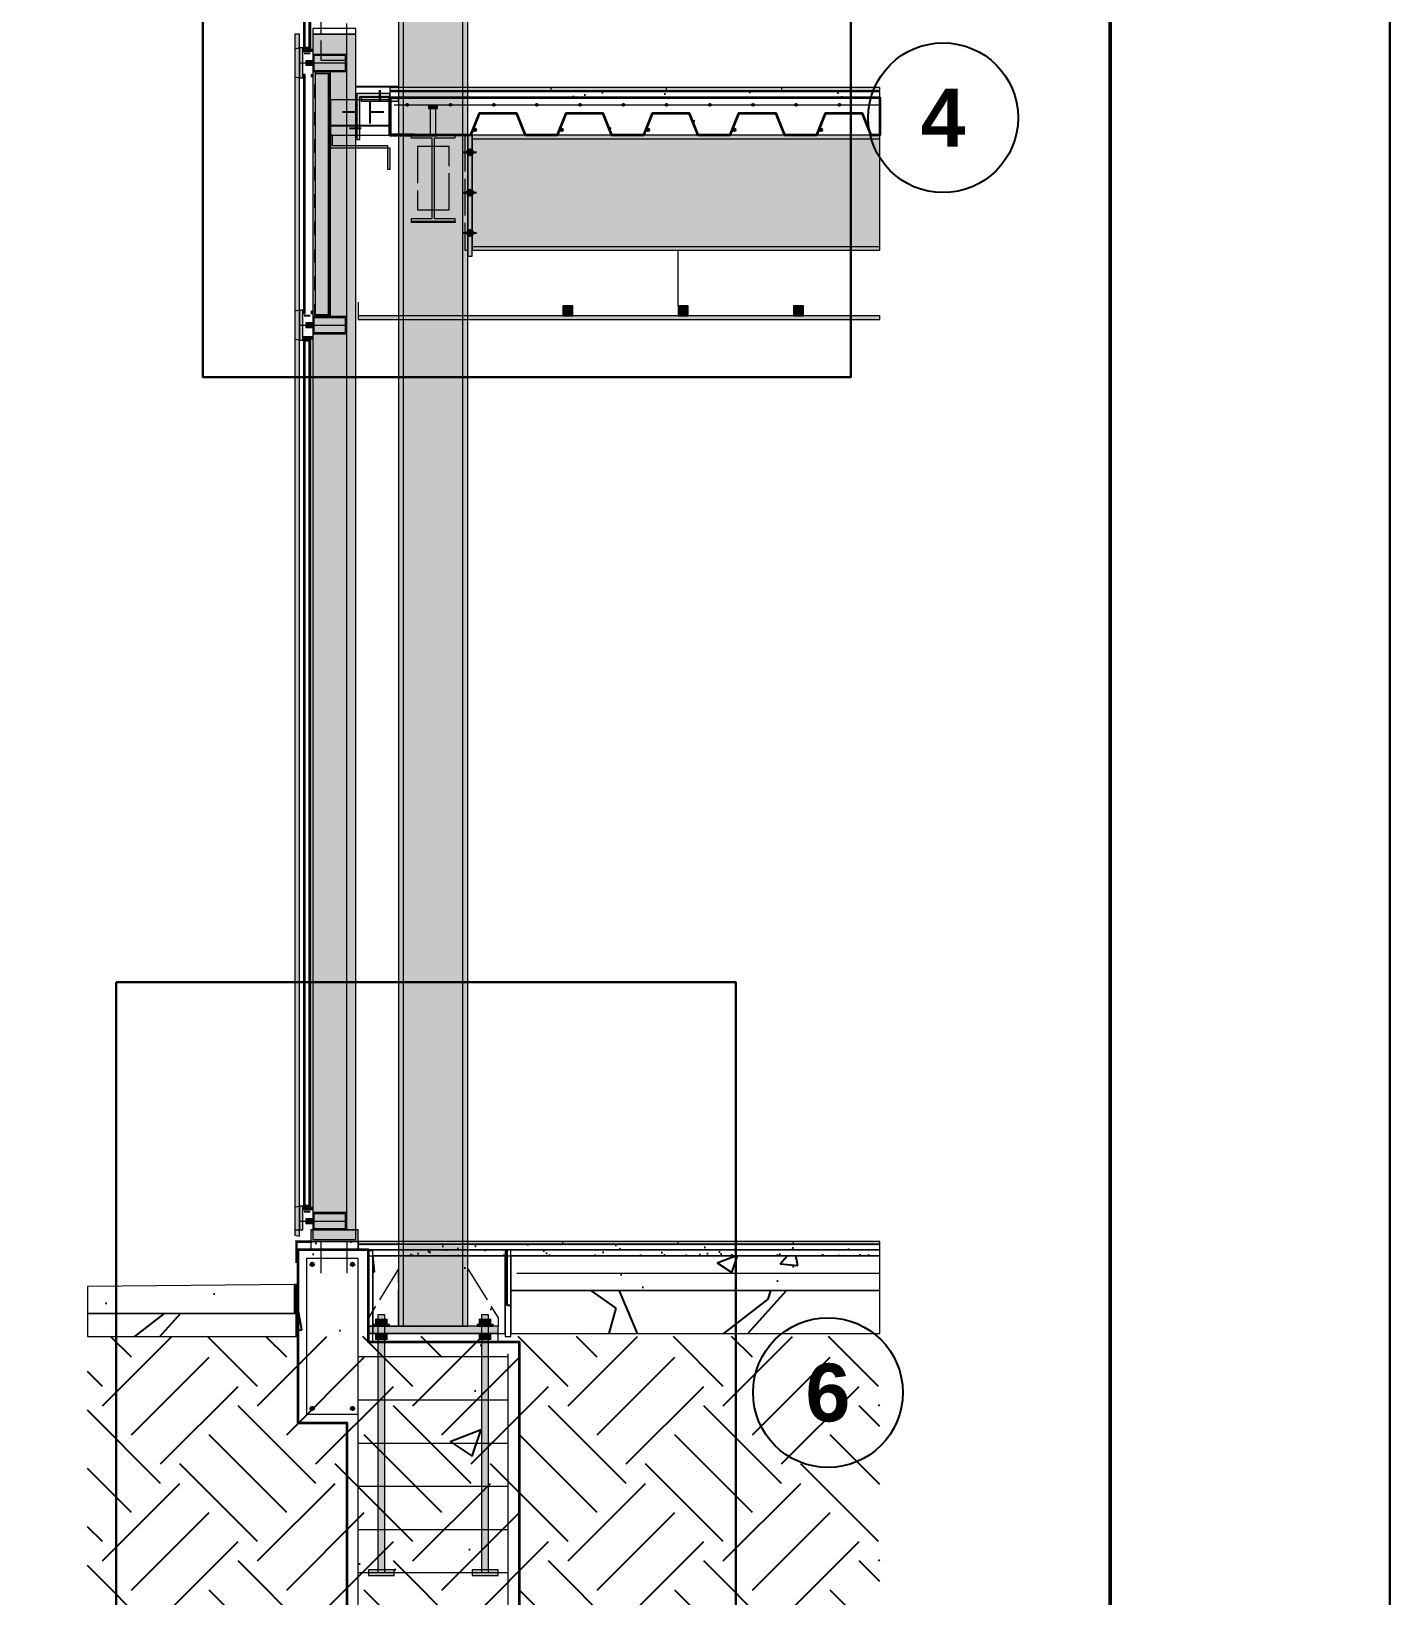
# Model space of a CAD drawing. Header units: millimetres. Extents: x 6 to 4194, y 6 to 5934.
# Drawn here: x 3251 to 4194, y 1094 to 2180 of the extents above; entities that cross this region are included whole.
import ezdxf
from ezdxf.enums import TextEntityAlignment as Align

# ---------------------------------------------------------------- set-up
doc = ezdxf.new("R2010")
doc.units = ezdxf.units.MM
doc.header["$LTSCALE"] = 20
doc.linetypes.add('DASHED', pattern=[1.524, 1.27, -0.254])
for name, color, linetype in [('A-ACERO', 250, 'Continuous'), ('A-ACERO-CORTADO', 250, 'Continuous'), ('A-ACERO-VISTA', 8, 'Continuous'), ('A-AISLACION-EPS', 50, 'Continuous'), ('A-AISLACION-LANA', 40, 'Continuous'), ('A-ALUMINIO', 253, 'Continuous'), ('A-ARMADURAS', 14, 'Continuous'), ('A-BARRERAS-MEMBRANAS', 7, 'Continuous'), ('A-CHAPA-GALVANIZADA', 253, 'Continuous'), ('A-CONTORNOS', 7, 'Continuous'), ('A-GROUT', 251, 'Continuous'), ('A-HORMIGON-INSITU', 33, 'Continuous'), ('A-HORMIGON-SIMPLE', 9, 'Continuous'), ('A-MORTERO-CARPETAS', 252, 'Continuous'), ('A-NEOPRENO-SELLADORES', 7, 'Continuous'), ('A-PROYECCION-OCULTO', 8, 'DASHED'), ('A-SELLADOR-INTUMESCENTE', 1, 'Continuous'), ('A-SOLADOS', 31, 'Continuous'), ('A-TERRENO', 32, 'Continuous'), ('A-TOSCA', 42, 'Continuous'), ('A-VIDRIO', 4, 'Continuous'), ('A-VISTA', 8, 'Continuous'), ('X-MARCO', 7, 'Continuous'), ('X-REFERENCIAS', 1, 'Continuous')]:
    doc.layers.add(name, color=color, linetype=linetype)
doc.styles.add('ARIAL-B', font='arialbd.ttf')

msp = doc.modelspace()

# ---------------------------------------------------------------- hatches: boundary and pattern name
at = {"layer": 'A-ACERO', "true_color": 0x333333}
h = msp.add_hatch(color=250, dxfattribs=at)
h.dxf.hatch_style = 1
h.paths.add_polyline_path([(3440.4, 2164), (3444.8, 2164), (3444.8, 2165.2), (3440.4, 2165.2)])
at = {"layer": 'A-ACERO', "true_color": 0x3b3b3b}
h = msp.add_hatch(color=250, dxfattribs=at)
h.dxf.hatch_style = 1
h.paths.add_polyline_path([(3448, 1982), (3458.6, 1982), (3458.6, 2152), (3448, 2152), (3448, 2150.8), (3457.4, 2150.8), (3457.4, 1983.2), (3448, 1983.2)])
h = msp.add_hatch(color=250, dxfattribs=at)
h.dxf.hatch_style = 1
h.paths.add_polyline_path([(3477, 2104.8), (3479, 2104.8), (3479, 2134.8), (3500, 2134.8), (3500, 2136.8), (3477, 2136.8)])
at = {"layer": 'A-ACERO', "true_color": 0x333333}
h = msp.add_hatch(color=250, dxfattribs=at)
h.dxf.hatch_style = 1
h.paths.add_polyline_path([(3440.4, 1982), (3444.8, 1982), (3444.8, 1983.2), (3440.4, 1983.2)])
h = msp.add_hatch(color=250, dxfattribs=at)
h.dxf.hatch_style = 1
h.paths.add_polyline_path([(3440.4, 1360), (3444.8, 1360), (3444.8, 1361.2), (3440.4, 1361.2)])
at = {"layer": 'A-ACERO-CORTADO', "true_color": 0x4d545c}
h = msp.add_hatch(color=251, dxfattribs=at)
h.dxf.hatch_style = 1
h.paths.add_polyline_path([(3480, 2131.6), (3506, 2131.6), (3506, 2134), (3480, 2134)])
h = msp.add_hatch(color=251, dxfattribs=at)
h.dxf.hatch_style = 1
h.paths.add_polyline_path([(3526.8, 2126.4), (3533, 2126.4), (3533, 2128), (3526.8, 2128)])
h = msp.add_hatch(color=251, dxfattribs=at)
h.dxf.hatch_style = 1
h.paths.add_polyline_path([(3528, 2108), (3531.8, 2108), (3531.8, 2128), (3528, 2128)])
h = msp.add_hatch(color=251, dxfattribs=at)
h.dxf.hatch_style = 1
h.paths.add_polyline_path([(3515, 2108), (3545, 2108), (3545, 2105.9), (3530.7, 2105.9), (3530.7, 2050.1), (3545, 2050.1), (3545, 2048), (3515, 2048), (3515, 2050.1), (3529.3, 2050.1), (3529.3, 2105.9), (3515, 2105.9)])
h = msp.add_hatch(color=251, dxfattribs=at)
h.dxf.hatch_style = 1
h.paths.add_polyline_path([(3488.4, 1281), (3499.6, 1281), (3499.6, 1282.2), (3488.4, 1282.2)])
h = msp.add_hatch(color=251, dxfattribs=at)
h.dxf.hatch_style = 1
h.paths.add_polyline_path([(3491.6, 1110), (3496.4, 1110), (3496.4, 1289), (3491.6, 1289)])
h = msp.add_hatch(color=251, dxfattribs=at)
h.dxf.hatch_style = 1
h.paths.add_polyline_path([(3560.4, 1281), (3571.6, 1281), (3571.6, 1282.2), (3560.4, 1282.2)])
h = msp.add_hatch(color=251, dxfattribs=at)
h.dxf.hatch_style = 1
h.paths.add_polyline_path([(3563.6, 1110), (3568.4, 1110), (3568.4, 1289), (3563.6, 1289)])
h = msp.add_hatch(color=251, dxfattribs=at)
h.dxf.hatch_style = 1
h.paths.add_polyline_path([(3485, 1276), (3575, 1276), (3575, 1281), (3485, 1281)])
h = msp.add_hatch(color=251, dxfattribs=at)
h.dxf.hatch_style = 1
h.paths.add_polyline_path([(3485, 1108), (3503, 1108), (3503, 1112), (3485, 1112)])
h = msp.add_hatch(color=251, dxfattribs=at)
h.dxf.hatch_style = 1
h.paths.add_polyline_path([(3557, 1108), (3575, 1108), (3575, 1112), (3557, 1112)])
at = {"layer": 'A-ACERO-VISTA', "true_color": 0xdfe3e7}
h = msp.add_hatch(color=254, dxfattribs=at)
h.dxf.hatch_style = 1
h.paths.add_polyline_path([(3506, 1281), (3554, 1281), (3554, 2911), (3506, 2911)])
h = msp.add_hatch(color=254, dxfattribs=at)
h.dxf.hatch_style = 1
h.paths.add_polyline_path([(3554, 2024), (3557, 2024), (3557, 2108), (3554, 2108)])
h = msp.add_hatch(color=254, dxfattribs=at)
h.dxf.hatch_style = 1
h.paths.add_polyline_path([(3557, 2028), (3840, 2028), (3840, 2108), (3557, 2108)])
at = {"layer": 'A-AISLACION-EPS'}
h = msp.add_hatch(dxfattribs=at)
h.set_pattern_fill('ZIGZAG', color=256, scale=6, angle=90)
h.paths.add_polyline_path([(3485, 1270), (3488, 1270), (3488, 1334), (3485, 1334)])
h = msp.add_hatch(dxfattribs=at)
h.set_pattern_fill('ZIGZAG', color=256, scale=6, angle=90)
h.paths.add_polyline_path([(3580, 1274), (3584, 1274), (3584, 1334), (3580, 1334)])
h = msp.add_hatch(dxfattribs=at)
h.set_pattern_fill('ZIGZAG', color=256, scale=6, angle=90)
h.paths.add_polyline_path([(3433.6, 1290), (3435.2, 1290), (3435.2, 1310), (3433.6, 1310)])
at = {"layer": 'A-AISLACION-LANA'}
h = msp.add_hatch(dxfattribs=at)
h.set_pattern_fill('INSUL', color=256, scale=3, angle=90)
h.paths.add_polyline_path([(3448, 1983.2), (3458, 1983.2), (3458, 2150.8), (3448, 2150.8)])
h = msp.add_hatch(dxfattribs=at)
h.set_pattern_fill('INSUL', color=256, scale=3)
h.paths.add_polyline_path([(3458.6, 2108), (3500, 2108), (3500, 2132.4), (3458.6, 2132.4)])
at = {"layer": 'A-ALUMINIO', "true_color": 0xb9c0c6}
h = msp.add_hatch(color=9, dxfattribs=at)
h.dxf.hatch_style = 1
h.paths.add_polyline_path([(3434, 2148.4), (3437.2, 2147.6), (3437.2, 2168.4), (3434, 2167.6)])
at = {"layer": 'A-ALUMINIO', "true_color": 0x9aa3ab}
h = msp.add_hatch(color=253, dxfattribs=at)
h.dxf.hatch_style = 1
h.paths.add_polyline_path([(3437.2, 2147.6), (3439.6, 2147.6), (3439.6, 2168.4), (3437.2, 2168.4)])
h = msp.add_hatch(color=253, dxfattribs=at)
h.dxf.hatch_style = 1
h.paths.add_polyline_path([(3441.2, 2166), (3443.6, 2166), (3443.6, 2168.8), (3441.2, 2168.8)])
h = msp.add_hatch(color=253, dxfattribs=at)
h.dxf.hatch_style = 1
h.paths.add_polyline_path([(3446.4, 2152), (3470, 2152), (3470, 2164), (3446.4, 2164)])
h = msp.add_hatch(color=253, dxfattribs=at)
h.dxf.hatch_style = 1
h.paths.add_polyline_path([(3441.6, 2156.4), (3446.4, 2156.4), (3446.4, 2159.6), (3441.6, 2159.6)])
h = msp.add_hatch(color=253, dxfattribs=at)
h.dxf.hatch_style = 1
h.paths.add_polyline_path([(3620, 1982.5), (3627, 1982.5), (3627, 1989.4), (3620, 1989.4)])
h = msp.add_hatch(color=253, dxfattribs=at)
h.dxf.hatch_style = 1
h.paths.add_polyline_path([(3700, 1982.5), (3707, 1982.5), (3707, 1989.4), (3700, 1989.4)])
h = msp.add_hatch(color=253, dxfattribs=at)
h.dxf.hatch_style = 1
h.paths.add_polyline_path([(3780, 1982.5), (3787, 1982.5), (3787, 1989.4), (3780, 1989.4)])
at = {"layer": 'A-ALUMINIO', "true_color": 0xb9c0c6}
h = msp.add_hatch(color=9, dxfattribs=at)
h.dxf.hatch_style = 1
h.paths.add_polyline_path([(3434, 1966.4), (3437.2, 1965.6), (3437.2, 1986.4), (3434, 1985.6)])
at = {"layer": 'A-ALUMINIO', "true_color": 0x9aa3ab}
h = msp.add_hatch(color=253, dxfattribs=at)
h.dxf.hatch_style = 1
h.paths.add_polyline_path([(3437.2, 1965.6), (3439.6, 1965.6), (3439.6, 1986.4), (3437.2, 1986.4)])
h = msp.add_hatch(color=253, dxfattribs=at)
h.dxf.hatch_style = 1
h.paths.add_polyline_path([(3441.6, 1974.4), (3446.4, 1974.4), (3446.4, 1977.6), (3441.6, 1977.6)])
h = msp.add_hatch(color=253, dxfattribs=at)
h.dxf.hatch_style = 1
h.paths.add_polyline_path([(3446.4, 1970), (3470, 1970), (3470, 1982), (3446.4, 1982)])
h = msp.add_hatch(color=253, dxfattribs=at)
h.dxf.hatch_style = 1
h.paths.add_polyline_path([(3441.2, 1965.2), (3443.6, 1965.2), (3443.6, 1968), (3441.2, 1968)])
at = {"layer": 'A-ALUMINIO', "true_color": 0xb9c0c6}
h = msp.add_hatch(color=9, dxfattribs=at)
h.dxf.hatch_style = 1
h.paths.add_polyline_path([(3434, 1344.4), (3437.2, 1343.6), (3437.2, 1364.4), (3434, 1363.6)])
at = {"layer": 'A-ALUMINIO', "true_color": 0x9aa3ab}
h = msp.add_hatch(color=253, dxfattribs=at)
h.dxf.hatch_style = 1
h.paths.add_polyline_path([(3437.2, 1348), (3439.6, 1348), (3439.6, 1364.4), (3437.2, 1364.4)])
h = msp.add_hatch(color=253, dxfattribs=at)
h.dxf.hatch_style = 1
h.paths.add_polyline_path([(3441.2, 1362), (3443.6, 1362), (3443.6, 1364.8), (3441.2, 1364.8)])
h = msp.add_hatch(color=253, dxfattribs=at)
h.dxf.hatch_style = 1
h.paths.add_polyline_path([(3446.4, 1348), (3470, 1348), (3470, 1360), (3446.4, 1360)])
h = msp.add_hatch(color=253, dxfattribs=at)
h.dxf.hatch_style = 1
h.paths.add_polyline_path([(3441.6, 1352.4), (3446.4, 1352.4), (3446.4, 1355.6), (3441.6, 1355.6)])
h = msp.add_hatch(color=253, dxfattribs=at)
h.dxf.hatch_style = 1
h.paths.add_polyline_path([(3445, 1340), (3478, 1340), (3478, 1348), (3445, 1348)])
at = {"layer": 'A-ARMADURAS'}
h = msp.add_hatch(color=256, dxfattribs=at)
h.dxf.hatch_style = 1
h.paths.add_polyline_path([(3512.7, 2129), (3512.6, 2129.2), (3512.6, 2129.4), (3512.4, 2129.6), (3512.2, 2129.6), (3512, 2129.7), (3511.8, 2129.6), (3511.6, 2129.6), (3511.4, 2129.4), (3511.4, 2129.2), (3511.3, 2129), (3511.4, 2128.8), (3511.4, 2128.6), (3511.6, 2128.4), (3511.8, 2128.4), (3512, 2128.3), (3512.2, 2128.4), (3512.4, 2128.4), (3512.6, 2128.6), (3512.6, 2128.8)])
h = msp.add_hatch(color=256, dxfattribs=at)
h.dxf.hatch_style = 1
h.paths.add_polyline_path([(3542.7, 2129), (3542.6, 2129.2), (3542.6, 2129.4), (3542.4, 2129.6), (3542.2, 2129.6), (3542, 2129.7), (3541.8, 2129.6), (3541.6, 2129.6), (3541.4, 2129.4), (3541.4, 2129.2), (3541.3, 2129), (3541.4, 2128.8), (3541.4, 2128.6), (3541.6, 2128.4), (3541.8, 2128.4), (3542, 2128.3), (3542.2, 2128.4), (3542.4, 2128.4), (3542.6, 2128.6), (3542.6, 2128.8)])
h = msp.add_hatch(color=256, dxfattribs=at)
h.dxf.hatch_style = 1
h.paths.add_polyline_path([(3572.7, 2129), (3572.6, 2129.2), (3572.6, 2129.4), (3572.4, 2129.6), (3572.2, 2129.6), (3572, 2129.7), (3571.8, 2129.6), (3571.6, 2129.6), (3571.4, 2129.4), (3571.4, 2129.2), (3571.3, 2129), (3571.4, 2128.8), (3571.4, 2128.6), (3571.6, 2128.4), (3571.8, 2128.4), (3572, 2128.3), (3572.2, 2128.4), (3572.4, 2128.4), (3572.6, 2128.6), (3572.6, 2128.8)])
h = msp.add_hatch(color=256, dxfattribs=at)
h.dxf.hatch_style = 1
h.paths.add_polyline_path([(3602.7, 2129), (3602.6, 2129.2), (3602.6, 2129.4), (3602.4, 2129.6), (3602.2, 2129.6), (3602, 2129.7), (3601.8, 2129.6), (3601.6, 2129.6), (3601.4, 2129.4), (3601.4, 2129.2), (3601.3, 2129), (3601.4, 2128.8), (3601.4, 2128.6), (3601.6, 2128.4), (3601.8, 2128.4), (3602, 2128.3), (3602.2, 2128.4), (3602.4, 2128.4), (3602.6, 2128.6), (3602.6, 2128.8)])
h = msp.add_hatch(color=256, dxfattribs=at)
h.dxf.hatch_style = 1
h.paths.add_polyline_path([(3632.7, 2129), (3632.6, 2129.2), (3632.6, 2129.4), (3632.4, 2129.6), (3632.2, 2129.6), (3632, 2129.7), (3631.8, 2129.6), (3631.6, 2129.6), (3631.4, 2129.4), (3631.4, 2129.2), (3631.3, 2129), (3631.4, 2128.8), (3631.4, 2128.6), (3631.6, 2128.4), (3631.8, 2128.4), (3632, 2128.3), (3632.2, 2128.4), (3632.4, 2128.4), (3632.6, 2128.6), (3632.6, 2128.8)])
h = msp.add_hatch(color=256, dxfattribs=at)
h.dxf.hatch_style = 1
h.paths.add_polyline_path([(3662.7, 2129), (3662.6, 2129.2), (3662.6, 2129.4), (3662.4, 2129.6), (3662.2, 2129.6), (3662, 2129.7), (3661.8, 2129.6), (3661.6, 2129.6), (3661.4, 2129.4), (3661.4, 2129.2), (3661.3, 2129), (3661.4, 2128.8), (3661.4, 2128.6), (3661.6, 2128.4), (3661.8, 2128.4), (3662, 2128.3), (3662.2, 2128.4), (3662.4, 2128.4), (3662.6, 2128.6), (3662.6, 2128.8)])
h = msp.add_hatch(color=256, dxfattribs=at)
h.dxf.hatch_style = 1
h.paths.add_polyline_path([(3692.7, 2129), (3692.6, 2129.2), (3692.6, 2129.4), (3692.4, 2129.6), (3692.2, 2129.6), (3692, 2129.7), (3691.8, 2129.6), (3691.6, 2129.6), (3691.4, 2129.4), (3691.4, 2129.2), (3691.3, 2129), (3691.4, 2128.8), (3691.4, 2128.6), (3691.6, 2128.4), (3691.8, 2128.4), (3692, 2128.3), (3692.2, 2128.4), (3692.4, 2128.4), (3692.6, 2128.6), (3692.6, 2128.8)])
h = msp.add_hatch(color=256, dxfattribs=at)
h.dxf.hatch_style = 1
h.paths.add_polyline_path([(3722.7, 2129), (3722.6, 2129.2), (3722.6, 2129.4), (3722.4, 2129.6), (3722.2, 2129.6), (3722, 2129.7), (3721.8, 2129.6), (3721.6, 2129.6), (3721.4, 2129.4), (3721.4, 2129.2), (3721.3, 2129), (3721.4, 2128.8), (3721.4, 2128.6), (3721.6, 2128.4), (3721.8, 2128.4), (3722, 2128.3), (3722.2, 2128.4), (3722.4, 2128.4), (3722.6, 2128.6), (3722.6, 2128.8)])
h = msp.add_hatch(color=256, dxfattribs=at)
h.dxf.hatch_style = 1
h.paths.add_polyline_path([(3752.7, 2129), (3752.6, 2129.2), (3752.6, 2129.4), (3752.4, 2129.6), (3752.2, 2129.6), (3752, 2129.7), (3751.8, 2129.6), (3751.6, 2129.6), (3751.4, 2129.4), (3751.4, 2129.2), (3751.3, 2129), (3751.4, 2128.8), (3751.4, 2128.6), (3751.6, 2128.4), (3751.8, 2128.4), (3752, 2128.3), (3752.2, 2128.4), (3752.4, 2128.4), (3752.6, 2128.6), (3752.6, 2128.8)])
h = msp.add_hatch(color=256, dxfattribs=at)
h.dxf.hatch_style = 1
h.paths.add_polyline_path([(3782.7, 2129), (3782.6, 2129.2), (3782.6, 2129.4), (3782.4, 2129.6), (3782.2, 2129.6), (3782, 2129.7), (3781.8, 2129.6), (3781.6, 2129.6), (3781.4, 2129.4), (3781.4, 2129.2), (3781.3, 2129), (3781.4, 2128.8), (3781.4, 2128.6), (3781.6, 2128.4), (3781.8, 2128.4), (3782, 2128.3), (3782.2, 2128.4), (3782.4, 2128.4), (3782.6, 2128.6), (3782.6, 2128.8)])
h = msp.add_hatch(color=256, dxfattribs=at)
h.dxf.hatch_style = 1
h.paths.add_polyline_path([(3812.7, 2129), (3812.6, 2129.2), (3812.6, 2129.4), (3812.4, 2129.6), (3812.2, 2129.6), (3812, 2129.7), (3811.8, 2129.6), (3811.6, 2129.6), (3811.4, 2129.4), (3811.4, 2129.2), (3811.3, 2129), (3811.4, 2128.8), (3811.4, 2128.6), (3811.6, 2128.4), (3811.8, 2128.4), (3812, 2128.3), (3812.2, 2128.4), (3812.4, 2128.4), (3812.6, 2128.6), (3812.6, 2128.8)])
h = msp.add_hatch(color=256, dxfattribs=at)
h.dxf.hatch_style = 1
h.paths.add_polyline_path([(3560, 2111.6), (3559.9, 2111.9), (3559.8, 2112.2), (3559.6, 2112.4), (3559.3, 2112.5), (3559, 2112.6), (3558.7, 2112.5), (3558.4, 2112.4), (3558.2, 2112.2), (3558.1, 2111.9), (3558, 2111.6), (3558.1, 2111.3), (3558.2, 2111), (3558.4, 2110.8), (3558.7, 2110.7), (3559, 2110.6), (3559.3, 2110.7), (3559.6, 2110.8), (3559.8, 2111), (3559.9, 2111.3)])
h = msp.add_hatch(color=256, dxfattribs=at)
h.dxf.hatch_style = 1
h.paths.add_polyline_path([(3620, 2111.6), (3619.9, 2111.9), (3619.8, 2112.2), (3619.6, 2112.4), (3619.3, 2112.5), (3619, 2112.6), (3618.7, 2112.5), (3618.4, 2112.4), (3618.2, 2112.2), (3618.1, 2111.9), (3618, 2111.6), (3618.1, 2111.3), (3618.2, 2111), (3618.4, 2110.8), (3618.7, 2110.7), (3619, 2110.6), (3619.3, 2110.7), (3619.6, 2110.8), (3619.8, 2111), (3619.9, 2111.3)])
h = msp.add_hatch(color=256, dxfattribs=at)
h.dxf.hatch_style = 1
h.paths.add_polyline_path([(3680, 2111.6), (3679.9, 2111.9), (3679.8, 2112.2), (3679.6, 2112.4), (3679.3, 2112.5), (3679, 2112.6), (3678.7, 2112.5), (3678.4, 2112.4), (3678.2, 2112.2), (3678.1, 2111.9), (3678, 2111.6), (3678.1, 2111.3), (3678.2, 2111), (3678.4, 2110.8), (3678.7, 2110.7), (3679, 2110.6), (3679.3, 2110.7), (3679.6, 2110.8), (3679.8, 2111), (3679.9, 2111.3)])
h = msp.add_hatch(color=256, dxfattribs=at)
h.dxf.hatch_style = 1
h.paths.add_polyline_path([(3740, 2111.6), (3739.9, 2111.9), (3739.8, 2112.2), (3739.6, 2112.4), (3739.3, 2112.5), (3739, 2112.6), (3738.7, 2112.5), (3738.4, 2112.4), (3738.2, 2112.2), (3738.1, 2111.9), (3738, 2111.6), (3738.1, 2111.3), (3738.2, 2111), (3738.4, 2110.8), (3738.7, 2110.7), (3739, 2110.6), (3739.3, 2110.7), (3739.6, 2110.8), (3739.8, 2111), (3739.9, 2111.3)])
h = msp.add_hatch(color=256, dxfattribs=at)
h.dxf.hatch_style = 1
h.paths.add_polyline_path([(3800, 2111.6), (3799.9, 2111.9), (3799.8, 2112.2), (3799.6, 2112.4), (3799.3, 2112.5), (3799, 2112.6), (3798.7, 2112.5), (3798.4, 2112.4), (3798.2, 2112.2), (3798.1, 2111.9), (3798, 2111.6), (3798.1, 2111.3), (3798.2, 2111), (3798.4, 2110.8), (3798.7, 2110.7), (3799, 2110.6), (3799.3, 2110.7), (3799.6, 2110.8), (3799.8, 2111), (3799.9, 2111.3)])
h = msp.add_hatch(color=256, dxfattribs=at)
h.dxf.hatch_style = 1
h.paths.add_polyline_path([(3557.8, 2096), (3557.7, 2096.7), (3557.4, 2097.3), (3556.9, 2097.8), (3556.3, 2098.1), (3555.6, 2098.2), (3554.9, 2098.1), (3554.3, 2097.8), (3553.8, 2097.3), (3553.5, 2096.7), (3553.4, 2096), (3553.5, 2095.3), (3553.8, 2094.7), (3554.3, 2094.2), (3554.9, 2093.9), (3555.6, 2093.8), (3556.3, 2093.9), (3556.9, 2094.2), (3557.4, 2094.7), (3557.7, 2095.3)])
h = msp.add_hatch(color=256, dxfattribs=at)
h.dxf.hatch_style = 1
h.paths.add_polyline_path([(3557.8, 2068), (3557.7, 2068.7), (3557.4, 2069.3), (3556.9, 2069.8), (3556.3, 2070.1), (3555.6, 2070.2), (3554.9, 2070.1), (3554.3, 2069.8), (3553.8, 2069.3), (3553.5, 2068.7), (3553.4, 2068), (3553.5, 2067.3), (3553.8, 2066.7), (3554.3, 2066.2), (3554.9, 2065.9), (3555.6, 2065.8), (3556.3, 2065.9), (3556.9, 2066.2), (3557.4, 2066.7), (3557.7, 2067.3)])
h = msp.add_hatch(color=256, dxfattribs=at)
h.dxf.hatch_style = 1
h.paths.add_polyline_path([(3557.8, 2040), (3557.7, 2040.7), (3557.4, 2041.3), (3556.9, 2041.8), (3556.3, 2042.1), (3555.6, 2042.2), (3554.9, 2042.1), (3554.3, 2041.8), (3553.8, 2041.3), (3553.5, 2040.7), (3553.4, 2040), (3553.5, 2039.3), (3553.8, 2038.7), (3554.3, 2038.2), (3554.9, 2037.9), (3555.6, 2037.8), (3556.3, 2037.9), (3556.9, 2038.2), (3557.4, 2038.7), (3557.7, 2039.3)])
h = msp.add_hatch(color=256, dxfattribs=at)
h.dxf.hatch_style = 1
h.paths.add_polyline_path([(3447.2, 1324), (3447.1, 1324.4), (3447, 1324.7), (3446.7, 1325), (3446.4, 1325.1), (3446, 1325.2), (3445.6, 1325.1), (3445.3, 1325), (3445, 1324.7), (3444.9, 1324.4), (3444.8, 1324), (3444.9, 1323.6), (3445, 1323.3), (3445.3, 1323), (3445.6, 1322.9), (3446, 1322.8), (3446.4, 1322.9), (3446.7, 1323), (3447, 1323.3), (3447.1, 1323.6)])
h = msp.add_hatch(color=256, dxfattribs=at)
h.dxf.hatch_style = 1
h.paths.add_polyline_path([(3475.2, 1324), (3475.1, 1324.4), (3475, 1324.7), (3474.7, 1325), (3474.4, 1325.1), (3474, 1325.2), (3473.6, 1325.1), (3473.3, 1325), (3473, 1324.7), (3472.9, 1324.4), (3472.8, 1324), (3472.9, 1323.6), (3473, 1323.3), (3473.3, 1323), (3473.6, 1322.9), (3474, 1322.8), (3474.4, 1322.9), (3474.7, 1323), (3475, 1323.3), (3475.1, 1323.6)])
h = msp.add_hatch(color=256, dxfattribs=at)
h.dxf.hatch_style = 1
h.paths.add_polyline_path([(3447.2, 1224), (3447.1, 1224.4), (3447, 1224.7), (3446.7, 1225), (3446.4, 1225.1), (3446, 1225.2), (3445.6, 1225.1), (3445.3, 1225), (3445, 1224.7), (3444.9, 1224.4), (3444.8, 1224), (3444.9, 1223.6), (3445, 1223.3), (3445.3, 1223), (3445.6, 1222.9), (3446, 1222.8), (3446.4, 1222.9), (3446.7, 1223), (3447, 1223.3), (3447.1, 1223.6)])
h = msp.add_hatch(color=256, dxfattribs=at)
h.dxf.hatch_style = 1
h.paths.add_polyline_path([(3475.2, 1224), (3475.1, 1224.4), (3475, 1224.7), (3474.7, 1225), (3474.4, 1225.1), (3474, 1225.2), (3473.6, 1225.1), (3473.3, 1225), (3473, 1224.7), (3472.9, 1224.4), (3472.8, 1224), (3472.9, 1223.6), (3473, 1223.3), (3473.3, 1223), (3473.6, 1222.9), (3474, 1222.8), (3474.4, 1222.9), (3474.7, 1223), (3475, 1223.3), (3475.1, 1223.6)])
at = {"layer": 'A-BARRERAS-MEMBRANAS', "true_color": 0x000000}
h = msp.add_hatch(color=18, dxfattribs=at)
h.dxf.hatch_style = 1
h.paths.add_polyline_path([(3584, 1305.6), (3840, 1305.6), (3840, 1306), (3584, 1306)])
at = {"layer": 'A-CHAPA-GALVANIZADA', "true_color": 0x8f989f}
h = msp.add_hatch(color=252, dxfattribs=at)
h.dxf.hatch_style = 1
h.paths.add_polyline_path([(3458.6, 2108), (3458.6, 2099), (3500, 2099), (3500, 2084), (3498.6, 2084), (3498.6, 2100.4), (3460, 2100.4), (3460, 2108)])
at = {"layer": 'A-GROUT'}
h = msp.add_hatch(dxfattribs=at)
h.set_pattern_fill('AR-SAND', color=256, scale=0.4)
h.paths.add_polyline_path([(3485, 1270), (3575, 1270), (3575, 1276), (3485, 1276)])
at = {"layer": 'A-HORMIGON-INSITU'}
h = msp.add_hatch(dxfattribs=at)
h.set_pattern_fill('AR-CONC', color=256, scale=1.2)
h.paths.add_polyline_path([(3500.4, 2134), (3840, 2134), (3840, 2108), (3834, 2108), (3828, 2123), (3802, 2123), (3796, 2108), (3774, 2108), (3768, 2123), (3742, 2123), (3736, 2108), (3714, 2108), (3708, 2123), (3682, 2123), (3676, 2108), (3654, 2108), (3648, 2123), (3622, 2123), (3616, 2108), (3594, 2108), (3588, 2123), (3562, 2123), (3556, 2108), (3534, 2108), (3500.4, 2108.4)])
h = msp.add_hatch(dxfattribs=at)
h.set_pattern_fill('AR-CONC', color=256, scale=1.2)
h.paths.add_polyline_path([(3470, 1070), (3590, 1070), (3590, 1270), (3485, 1270), (3485, 1334), (3436, 1334), (3436, 1214), (3470, 1214)])
at = {"layer": 'A-HORMIGON-SIMPLE'}
h = msp.add_hatch(dxfattribs=at)
h.set_pattern_fill('AR-CONC', color=256, scale=0.8)
h.paths.add_polyline_path([(3488, 1276), (3580, 1276), (3580, 1330), (3488, 1330)])
h = msp.add_hatch(dxfattribs=at)
h.set_pattern_fill('AR-CONC', color=256, scale=0.8)
h.paths.add_polyline_path([(3584, 1306), (3840, 1306), (3840, 1330), (3584, 1330)])
h = msp.add_hatch(dxfattribs=at)
h.set_pattern_fill('AR-CONC', color=256, scale=0.8)
h.paths.add_polyline_path([(3290, 1290), (3433.6, 1290), (3433.6, 1310), (3290, 1308.6)])
at = {"layer": 'A-MORTERO-CARPETAS', "true_color": 0x8d8d8d}
h = msp.add_hatch(color=252, dxfattribs=at)
h.dxf.hatch_style = 1
h.paths.add_polyline_path([(3500, 2138), (3840, 2138), (3840, 2139), (3500, 2139)])
at = {"layer": 'A-MORTERO-CARPETAS'}
h = msp.add_hatch(dxfattribs=at)
h.set_pattern_fill('AR-SAND', color=256, scale=0.6)
h.paths.add_polyline_path([(3500, 2134), (3840, 2134), (3840, 2138), (3500, 2138)])
h = msp.add_hatch(dxfattribs=at)
h.set_pattern_fill('AR-SAND', color=256, scale=0.6)
h.paths.add_polyline_path([(3445, 1334), (3478, 1334), (3478, 1340), (3445, 1340)])
h = msp.add_hatch(dxfattribs=at)
h.set_pattern_fill('AR-SAND', color=256, scale=0.6)
h.paths.add_polyline_path([(3478, 1334), (3840, 1334), (3840, 1338), (3478, 1338)])
at = {"layer": 'A-MORTERO-CARPETAS', "true_color": 0x8d8d8d}
h = msp.add_hatch(color=252, dxfattribs=at)
h.dxf.hatch_style = 1
h.paths.add_polyline_path([(3478, 1337), (3840, 1337), (3840, 1338), (3478, 1338)])
at = {"layer": 'A-MORTERO-CARPETAS'}
h = msp.add_hatch(dxfattribs=at)
h.set_pattern_fill('AR-SAND', color=256, scale=0.4)
h.paths.add_polyline_path([(3485, 1330), (3840, 1330), (3840, 1334), (3485, 1334)])
at = {"layer": 'A-NEOPRENO-SELLADORES', "true_color": 0x111111}
h = msp.add_hatch(color=250, dxfattribs=at)
h.dxf.hatch_style = 1
h.paths.add_polyline_path([(3439.6, 2165.6), (3440, 2165.6), (3440, 2168), (3439.6, 2168)])
h = msp.add_hatch(color=250, dxfattribs=at)
h.dxf.hatch_style = 1
h.paths.add_polyline_path([(3441.2, 2166), (3443.6, 2166), (3443.6, 2166.8), (3441.2, 2166.8)])
h = msp.add_hatch(color=250, dxfattribs=at)
h.dxf.hatch_style = 1
h.paths.add_polyline_path([(3445, 2165.6), (3446, 2165.6), (3446, 2168), (3445, 2168)])
h = msp.add_hatch(color=250, dxfattribs=at)
h.dxf.hatch_style = 1
h.paths.add_polyline_path([(3439.6, 2148), (3440, 2148), (3440, 2150.4), (3439.6, 2150.4)])
h = msp.add_hatch(color=250, dxfattribs=at)
h.dxf.hatch_style = 1
h.paths.add_polyline_path([(3445, 2148), (3446, 2148), (3446, 2150.4), (3445, 2150.4)])
h = msp.add_hatch(color=250, dxfattribs=at)
h.dxf.hatch_style = 1
h.paths.add_polyline_path([(3439.6, 1983.6), (3440, 1983.6), (3440, 1986), (3439.6, 1986)])
h = msp.add_hatch(color=250, dxfattribs=at)
h.dxf.hatch_style = 1
h.paths.add_polyline_path([(3445, 1983.6), (3446, 1983.6), (3446, 1986), (3445, 1986)])
h = msp.add_hatch(color=250, dxfattribs=at)
h.dxf.hatch_style = 1
h.paths.add_polyline_path([(3439.6, 1966), (3440, 1966), (3440, 1968.4), (3439.6, 1968.4)])
h = msp.add_hatch(color=250, dxfattribs=at)
h.dxf.hatch_style = 1
h.paths.add_polyline_path([(3441.2, 1967.2), (3443.6, 1967.2), (3443.6, 1968), (3441.2, 1968)])
h = msp.add_hatch(color=250, dxfattribs=at)
h.dxf.hatch_style = 1
h.paths.add_polyline_path([(3445, 1966), (3446, 1966), (3446, 1968.4), (3445, 1968.4)])
h = msp.add_hatch(color=250, dxfattribs=at)
h.dxf.hatch_style = 1
h.paths.add_polyline_path([(3439.6, 1361.6), (3440, 1361.6), (3440, 1364), (3439.6, 1364)])
h = msp.add_hatch(color=250, dxfattribs=at)
h.dxf.hatch_style = 1
h.paths.add_polyline_path([(3441.2, 1362), (3443.6, 1362), (3443.6, 1362.8), (3441.2, 1362.8)])
h = msp.add_hatch(color=250, dxfattribs=at)
h.dxf.hatch_style = 1
h.paths.add_polyline_path([(3445, 1361.6), (3446, 1361.6), (3446, 1364), (3445, 1364)])
at = {"layer": 'A-NEOPRENO-SELLADORES', "true_color": 0x222222}
h = msp.add_hatch(color=250, dxfattribs=at)
h.dxf.hatch_style = 1
h.paths.add_polyline_path([(3434, 1340), (3445, 1340), (3445, 1340.8), (3434, 1340.8)])
at = {"layer": 'A-NEOPRENO-SELLADORES', "true_color": 0x111111}
h = msp.add_hatch(color=250, dxfattribs=at)
h.dxf.hatch_style = 1
h.paths.add_polyline_path([(3433.6, 1307.6), (3435.2, 1307.6), (3435.2, 1310), (3433.6, 1310)])
at = {"layer": 'A-NEOPRENO-SELLADORES', "true_color": 0x222222}
h = msp.add_hatch(color=250, dxfattribs=at)
h.dxf.hatch_style = 1
h.paths.add_polyline_path([(3489.6, 1282.2), (3498.4, 1282.2), (3498.4, 1286.4), (3489.6, 1286.4)])
h = msp.add_hatch(color=250, dxfattribs=at)
h.dxf.hatch_style = 1
h.paths.add_polyline_path([(3561.6, 1282.2), (3570.4, 1282.2), (3570.4, 1286.4), (3561.6, 1286.4)])
h = msp.add_hatch(color=250, dxfattribs=at)
h.dxf.hatch_style = 1
h.paths.add_polyline_path([(3489.6, 1271.4), (3498.4, 1271.4), (3498.4, 1275.6), (3489.6, 1275.6)])
h = msp.add_hatch(color=250, dxfattribs=at)
h.dxf.hatch_style = 1
h.paths.add_polyline_path([(3561.6, 1271.4), (3570.4, 1271.4), (3570.4, 1275.6), (3561.6, 1275.6)])
at = {"layer": 'A-SELLADOR-INTUMESCENTE', "true_color": 0xc0392b}
h = msp.add_hatch(color=22, dxfattribs=at)
h.dxf.hatch_style = 1
h.paths.add_polyline_path([(3458.6, 2132.4), (3500, 2132.4), (3500, 2134), (3458.6, 2134)])
at = {"layer": 'A-SOLADOS', "true_color": 0xcdbb9c}
h = msp.add_hatch(color=9, dxfattribs=at)
h.dxf.hatch_style = 1
h.paths.add_polyline_path([(3500, 2139), (3840, 2139), (3840, 2141), (3500, 2141)])
h = msp.add_hatch(color=9, dxfattribs=at)
h.dxf.hatch_style = 1
h.paths.add_polyline_path([(3478, 1338), (3840, 1338), (3840, 1340), (3478, 1340)])
at = {"layer": 'A-TERRENO'}
h = msp.add_hatch(dxfattribs=at)
h.set_pattern_fill('EARTH', color=256, scale=12, angle=45)
h.paths.add_polyline_path([(3290, 960), (3840, 960), (3840, 1274), (3290, 1274)])
at = {"layer": 'A-TOSCA'}
h = msp.add_hatch(dxfattribs=at)
h.set_pattern_fill('GRAVEL', color=256, scale=8)
h.paths.add_polyline_path([(3584, 1276), (3840, 1276), (3840, 1305.6), (3584, 1305.6)])
h = msp.add_hatch(dxfattribs=at)
h.set_pattern_fill('GRAVEL', color=256, scale=8)
h.paths.add_polyline_path([(3290, 1274), (3435.2, 1274), (3435.2, 1290), (3290, 1290)])
at = {"layer": 'A-VIDRIO', "true_color": 0xbfe3f0}
h = msp.add_hatch(color=254, dxfattribs=at)
h.dxf.hatch_style = 1
h.paths.add_polyline_path([(3440, 2166), (3441.2, 2166), (3441.2, 2768), (3440, 2768)])
h = msp.add_hatch(color=254, dxfattribs=at)
h.dxf.hatch_style = 1
h.paths.add_polyline_path([(3443.6, 2166), (3445, 2166), (3445, 2768), (3443.6, 2768)])
at = {"layer": 'A-VIDRIO', "true_color": 0x6f8796}
h = msp.add_hatch(color=252, dxfattribs=at)
h.dxf.hatch_style = 1
h.paths.add_polyline_path([(3440, 1984), (3441.2, 1984), (3441.2, 2150), (3440, 2150)])
at = {"layer": 'A-VIDRIO', "true_color": 0xbfe3f0}
h = msp.add_hatch(color=254, dxfattribs=at)
h.dxf.hatch_style = 1
h.paths.add_polyline_path([(3440, 1362), (3441.2, 1362), (3441.2, 1968), (3440, 1968)])
h = msp.add_hatch(color=254, dxfattribs=at)
h.dxf.hatch_style = 1
h.paths.add_polyline_path([(3443.6, 1362), (3445, 1362), (3445, 1968), (3443.6, 1968)])
at = {"layer": 'A-VISTA', "true_color": 0xe9ecee}
h = msp.add_hatch(color=7, dxfattribs=at)
h.dxf.hatch_style = 1
h.paths.add_polyline_path([(3434, 1348), (3437.2, 1348), (3437.2, 2178), (3434, 2178)])
at = {"layer": 'A-VISTA', "true_color": 0xe3e7ea}
h = msp.add_hatch(color=254, dxfattribs=at)
h.dxf.hatch_style = 1
h.paths.add_polyline_path([(3446.4, 1348), (3476.4, 1348), (3476.4, 2178), (3446.4, 2178)])
at = {"layer": 'A-VISTA', "true_color": 0xf2f2f2}
h = msp.add_hatch(color=7, dxfattribs=at)
h.dxf.hatch_style = 1
h.paths.add_polyline_path([(3478, 1980), (3840, 1980), (3840, 1982.5), (3478, 1982.5)])

# ---------------------------------------------------------------- linework, layer by layer
at = {"layer": 'A-ARMADURAS', "lineweight": 13}
for points in [[(3503, 2129), (3840, 2129)], [(3442, 1220), (3478, 1220), (3478, 1328), (3442, 1328), (3442, 1220)], [(3588, 1318), (3840, 1318)], [(3478, 1260), (3582, 1260)], [(3478, 1230), (3582, 1230)], [(3478, 1200), (3582, 1200)], [(3478, 1170), (3582, 1170)], [(3478, 1140), (3582, 1140)], [(3478, 1110), (3582, 1110)]]:
    msp.add_lwpolyline(points, dxfattribs=at)
at = {"layer": 'A-ARMADURAS', "lineweight": 18}
for points in [[(3490, 992), (3478, 992), (3478, 1262)], [(3570, 992), (3582, 992), (3582, 1262)]]:
    msp.add_lwpolyline(points, dxfattribs=at)
at = {"layer": 'A-ARMADURAS'}
for centre, radius in [((3512, 2129), 0.68), ((3542, 2129), 0.68), ((3572, 2129), 0.68), ((3602, 2129), 0.68), ((3632, 2129), 0.68), ((3662, 2129), 0.68), ((3692, 2129), 0.68), ((3722, 2129), 0.68), ((3752, 2129), 0.68), ((3782, 2129), 0.68), ((3812, 2129), 0.68), ((3559, 2111.6), 0.96), ((3619, 2111.6), 0.96), ((3679, 2111.6), 0.96), ((3739, 2111.6), 0.96), ((3799, 2111.6), 0.96), ((3555.6, 2096), 2.2), ((3555.6, 2068), 2.2), ((3555.6, 2040), 2.2), ((3446, 1324), 1.2), ((3474, 1324), 1.2), ((3446, 1224), 1.2), ((3474, 1224), 1.2)]:
    msp.add_circle(centre, radius, dxfattribs=at)
at = {"layer": 'A-CONTORNOS', "lineweight": 13}
for points in [[(3509.4, 1281), (3509.4, 2911)], [(3550.6, 1281), (3550.6, 2911)], [(3444.3, 2166), (3444.3, 2768)], [(3470, 1348), (3470, 2178)], [(3437.2, 2158), (3454, 2158)], [(3447.2, 2158), (3469.2, 2158)], [(3612, 2139), (3612, 2141)], [(3692, 2139), (3692, 2141)], [(3772, 2139), (3772, 2141)], [(3557, 2105.3), (3840, 2105.3)], [(3557, 2030.7), (3840, 2030.7)], [(3700, 1989.4), (3700, 2028)], [(3437.2, 1976), (3454, 1976)], [(3444.3, 1362), (3444.3, 1968)], [(3447.2, 1976), (3469.2, 1976)], [(3437.2, 1354), (3454, 1354)], [(3447.2, 1354), (3469.2, 1354)], [(3452, 1340), (3452, 1318)], [(3470, 1340), (3470, 1318)], [(3620, 1338), (3620, 1340)], [(3700, 1338), (3700, 1340)], [(3780, 1338), (3780, 1340)]]:
    msp.add_lwpolyline(points, dxfattribs=at)
at = {"layer": 'A-CONTORNOS', "lineweight": 18}
for points in [[(3440, 2166), (3441.2, 2166), (3441.2, 2768), (3440, 2768)], [(3443.6, 2166), (3445, 2166), (3445, 2768), (3443.6, 2768)], [(3446.4, 2152), (3470, 2152), (3470, 2164), (3446.4, 2164)], [(3448, 1983.2), (3458, 1983.2), (3458, 2150.8), (3448, 2150.8)], [(3440, 1984), (3441.2, 1984), (3441.2, 2150), (3440, 2150)], [(3500, 2139), (3840, 2139), (3840, 2141), (3500, 2141)], [(3458.6, 2108), (3500, 2108), (3500, 2132.4), (3458.6, 2132.4)], [(3500, 2134), (3840, 2134), (3840, 2138), (3500, 2138)], [(3446.4, 1970), (3470, 1970), (3470, 1982), (3446.4, 1982)], [(3478, 1980), (3840, 1980), (3840, 1982.5), (3478, 1982.5)], [(3440, 1362), (3441.2, 1362), (3441.2, 1968), (3440, 1968)], [(3443.6, 1362), (3445, 1362), (3445, 1968), (3443.6, 1968)], [(3446.4, 1348), (3470, 1348), (3470, 1360), (3446.4, 1360)], [(3445, 1340), (3478, 1340), (3478, 1348), (3445, 1348)], [(3445, 1334), (3478, 1334), (3478, 1340), (3445, 1340)], [(3478, 1338), (3840, 1338), (3840, 1340), (3478, 1340)], [(3478, 1334), (3840, 1334), (3840, 1338), (3478, 1338)], [(3485, 1330), (3840, 1330), (3840, 1334), (3485, 1334)], [(3488, 1276), (3580, 1276), (3580, 1330), (3488, 1330)], [(3584, 1306), (3840, 1306), (3840, 1330), (3584, 1330)], [(3290, 1290), (3433.6, 1290), (3433.6, 1310), (3290, 1308.6)], [(3584, 1276), (3840, 1276), (3840, 1305.6), (3584, 1305.6)], [(3290, 1274), (3435.2, 1274), (3435.2, 1290), (3290, 1290)], [(3485, 1276), (3575, 1276), (3575, 1281), (3485, 1281)], [(3485, 1270), (3575, 1270), (3575, 1276), (3485, 1276)]]:
    msp.add_lwpolyline(points, close=True, dxfattribs=at)
at = {"layer": 'A-CONTORNOS', "lineweight": 13}
for points in [[(3434, 2148.4), (3437.2, 2147.6), (3437.2, 2168.4), (3434, 2167.6)], [(3437.2, 2147.6), (3439.6, 2147.6), (3439.6, 2168.4), (3437.2, 2168.4)], [(3441.2, 2166), (3443.6, 2166), (3443.6, 2168.8), (3441.2, 2168.8)], [(3447.2, 2152.8), (3469.2, 2152.8), (3469.2, 2163.2), (3447.2, 2163.2)], [(3441.6, 2156.4), (3446.4, 2156.4), (3446.4, 2159.6), (3441.6, 2159.6)], [(3448, 1982), (3458.6, 1982), (3458.6, 2152), (3448, 2152), (3448, 2150.8), (3457.4, 2150.8), (3457.4, 1983.2), (3448, 1983.2)], [(3477, 2104.8), (3479, 2104.8), (3479, 2134.8), (3500, 2134.8), (3500, 2136.8), (3477, 2136.8)], [(3480, 2131.6), (3506, 2131.6), (3506, 2134), (3480, 2134)], [(3526.8, 2126.4), (3533, 2126.4), (3533, 2128), (3526.8, 2128)], [(3528, 2108), (3531.8, 2108), (3531.8, 2128), (3528, 2128)], [(3458.6, 2108), (3458.6, 2099), (3500, 2099), (3500, 2084), (3498.6, 2084), (3498.6, 2100.4), (3460, 2100.4), (3460, 2108)], [(3554, 2024), (3557, 2024), (3557, 2108), (3554, 2108)], [(3434, 1966.4), (3437.2, 1965.6), (3437.2, 1986.4), (3434, 1985.6)], [(3437.2, 1965.6), (3439.6, 1965.6), (3439.6, 1986.4), (3437.2, 1986.4)], [(3441.6, 1974.4), (3446.4, 1974.4), (3446.4, 1977.6), (3441.6, 1977.6)], [(3447.2, 1970.8), (3469.2, 1970.8), (3469.2, 1981.2), (3447.2, 1981.2)], [(3441.2, 1965.2), (3443.6, 1965.2), (3443.6, 1968), (3441.2, 1968)], [(3434, 1344.4), (3437.2, 1343.6), (3437.2, 1364.4), (3434, 1363.6)], [(3437.2, 1348), (3439.6, 1348), (3439.6, 1364.4), (3437.2, 1364.4)], [(3441.2, 1362), (3443.6, 1362), (3443.6, 1364.8), (3441.2, 1364.8)], [(3447.2, 1348.8), (3469.2, 1348.8), (3469.2, 1359.2), (3447.2, 1359.2)], [(3441.6, 1352.4), (3446.4, 1352.4), (3446.4, 1355.6), (3441.6, 1355.6)], [(3446.4, 1341.2), (3476.4, 1341.2), (3476.4, 1348), (3446.4, 1348)], [(3485, 1270), (3488, 1270), (3488, 1334), (3485, 1334)], [(3580, 1274), (3584, 1274), (3584, 1334), (3580, 1334)], [(3433.6, 1290), (3435.2, 1290), (3435.2, 1310), (3433.6, 1310)], [(3488.4, 1281), (3499.6, 1281), (3499.6, 1282.2), (3488.4, 1282.2)], [(3491.6, 1110), (3496.4, 1110), (3496.4, 1289), (3491.6, 1289)], [(3560.4, 1281), (3571.6, 1281), (3571.6, 1282.2), (3560.4, 1282.2)], [(3563.6, 1110), (3568.4, 1110), (3568.4, 1289), (3563.6, 1289)], [(3485, 1108), (3503, 1108), (3503, 1112), (3485, 1112)], [(3557, 1108), (3575, 1108), (3575, 1112), (3557, 1112)]]:
    msp.add_lwpolyline(points, close=True, dxfattribs=at)
at = {"layer": 'A-CONTORNOS', "lineweight": 25}
for points in [[(3476.4, 2141.6), (3506, 2141.6)], [(3486, 2131.6), (3486, 2116)], [(3500, 2131.6), (3500, 2116)], [(3472, 2112.8), (3480, 2112.8)], [(3551, 2096), (3560, 2096)], [(3551, 2068), (3560, 2068)], [(3551, 2040), (3560, 2040)]]:
    msp.add_lwpolyline(points, dxfattribs=at)
at = {"layer": 'A-CONTORNOS', "lineweight": 30}
for points in [[(3493, 2139.2), (3493, 2131.2)], [(3534, 2108), (3556, 2108), (3562, 2123), (3588, 2123), (3594, 2108), (3616, 2108), (3622, 2123), (3648, 2123), (3654, 2108), (3676, 2108), (3682, 2123), (3708, 2123), (3714, 2108), (3736, 2108), (3742, 2123), (3768, 2123), (3774, 2108), (3796, 2108), (3802, 2123), (3828, 2123), (3834, 2108), (3840, 2108)], [(3446, 1339.6), (3435.2, 1339.6), (3435.2, 1325)]]:
    msp.add_lwpolyline(points, dxfattribs=at)
at = {"layer": 'A-CONTORNOS', "lineweight": 40}
msp.add_lwpolyline([(3500, 2134), (3500, 2108), (3533, 2108)], dxfattribs=at)
at = {"layer": 'A-CONTORNOS', "lineweight": 35}
for points in [[(3500.4, 2134), (3840, 2134), (3840, 2108), (3834, 2108), (3828, 2123), (3802, 2123), (3796, 2108), (3774, 2108), (3768, 2123), (3742, 2123), (3736, 2108), (3714, 2108), (3708, 2123), (3682, 2123), (3676, 2108), (3654, 2108), (3648, 2123), (3622, 2123), (3616, 2108), (3594, 2108), (3588, 2123), (3562, 2123), (3556, 2108), (3534, 2108), (3500.4, 2108.4)], [(3470, 1070), (3590, 1070), (3590, 1270), (3485, 1270), (3485, 1334), (3436, 1334), (3436, 1214), (3470, 1214)]]:
    msp.add_lwpolyline(points, close=True, dxfattribs=at)
at = {"layer": 'A-CONTORNOS', "lineweight": 20}
msp.add_lwpolyline([(3515, 2108), (3545, 2108), (3545, 2105.9), (3530.7, 2105.9), (3530.7, 2050.1), (3545, 2050.1), (3545, 2048), (3515, 2048), (3515, 2050.1), (3529.3, 2050.1), (3529.3, 2105.9), (3515, 2105.9)], close=True, dxfattribs=at)
at = {"layer": 'A-CONTORNOS', "lineweight": 18}
for points in [[(3514.4, 2047.6), (3545.6, 2047.6)], [(3478, 1992), (3478, 1980), (3486, 1980)], [(3290, 1274), (3435.2, 1274)]]:
    msp.add_lwpolyline(points, dxfattribs=at)
at = {"layer": 'A-CONTORNOS', "lineweight": 50}
msp.add_lwpolyline([(3435.6, 1310), (3435.6, 1274)], dxfattribs=at)
at = {"layer": 'A-PROYECCION-OCULTO', "lineweight": 13}
for points in [[(3452, 2160), (3470, 2160), (3470, 2204), (3452, 2204)], [(3552, 2028), (3554, 2028), (3554, 2108), (3552, 2108)], [(3519, 2056), (3541, 2056), (3541, 2100), (3519, 2100)], [(3506, 1281), (3554, 1281), (3554, 1330), (3506, 1330)], [(3485, 1281), (3506, 1281), (3506, 1321), (3485, 1287)], [(3575, 1281), (3554, 1281), (3554, 1321), (3575, 1287)]]:
    msp.add_lwpolyline(points, close=True, dxfattribs=at)
at = {"layer": 'A-VISTA', "lineweight": 13}
for points in [[(3506, 1281), (3554, 1281), (3554, 2911), (3506, 2911)], [(3434, 1348), (3437.2, 1348), (3437.2, 2178), (3434, 2178)], [(3446.4, 2178), (3476.4, 2178), (3476.4, 2182), (3446.4, 2182)], [(3446.4, 1348), (3476.4, 1348), (3476.4, 2178), (3446.4, 2178)], [(3557, 2028), (3840, 2028), (3840, 2108), (3557, 2108)], [(3620, 1982.5), (3627, 1982.5), (3627, 1989.4), (3620, 1989.4)], [(3700, 1982.5), (3707, 1982.5), (3707, 1989.4), (3700, 1989.4)], [(3780, 1982.5), (3787, 1982.5), (3787, 1989.4), (3780, 1989.4)]]:
    msp.add_lwpolyline(points, close=True, dxfattribs=at)
at = {"layer": 'X-MARCO', "lineweight": 30}
msp.add_lwpolyline([(6, 5934), (4194, 5934), (4194, 6), (6, 6)], close=True, dxfattribs=at)
at = {"layer": 'X-MARCO', "lineweight": 50}
msp.add_lwpolyline([(200, 5740), (4000, 5740), (4000, 200), (200, 200)], close=True, dxfattribs=at)
at = {"layer": 'X-REFERENCIAS', "color": 12, "lineweight": 30, "true_color": 0xcc0000}
for points in [[(3370, 2300), (3820, 2300), (3820, 1940), (3370, 1940)], [(3310, 1520), (3740, 1520), (3740, 950), (3310, 950)]]:
    msp.add_lwpolyline(points, close=True, dxfattribs=at)
at = {"layer": 'X-REFERENCIAS', "color": 12, "lineweight": 25, "true_color": 0xcc0000}
for centre in [(3884, 2120), (3804, 1235)]:
    msp.add_circle(centre, 52, dxfattribs=at)

# ---------------------------------------------------------------- texts
at = {"layer": 'X-REFERENCIAS', "color": 12, "true_color": 0xcc0000, "style": 'ARIAL-B'}
for s, p in [('4', (3884, 2100)), ('6', (3804, 1215))]:
    msp.add_text(s, height=40.1, dxfattribs=at).set_placement(p, align=Align.CENTER)

doc.saveas('drawing.dxf')
